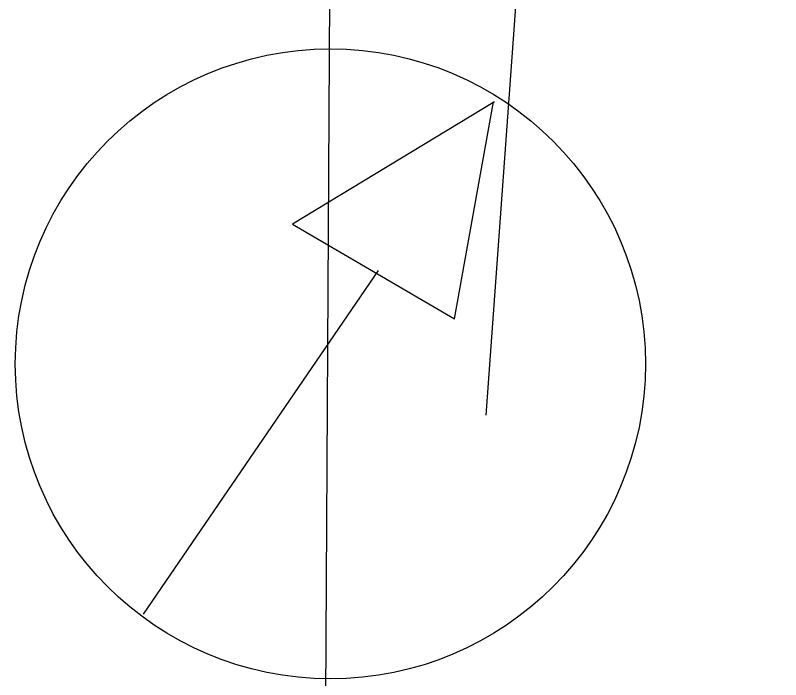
# Model space of a CAD drawing. Header units: millimetres. Extents: x 895788 to 1136524, y -21936 to 400945.
# Drawn here: x 928883 to 929469, y 271404 to 271913 of the extents above; entities that cross this region are included whole.
import ezdxf

# ---------------------------------------------------------------- set-up
doc = ezdxf.new("R2010")
doc.units = ezdxf.units.MM
doc.layers.add('Yaz__Ном._пера__7', color=7, linetype='Continuous', lineweight=30)

msp = doc.modelspace()

# ---------------------------------------------------------------- linework, layer by layer
for p, q in [((929119.576, 271130.535), (929145.387, 275905.148)), ((929250.009, 271846.368), (929095.228, 271752.823)), ((929219.434, 271680.277), (929249.139, 271846.476)), ((929095.228, 271752.823), (929219.434, 271680.277)), ((928981.236, 271454.017), (929161.296, 271717.144))]:
    msp.add_line(p, q)
at = {"lineweight": 30}
msp.add_circle((929124.32, 271645.733), 241.27, dxfattribs=at)
at = {"layer": 'Yaz__Ном._пера__7', "color": 7, "lineweight": 25}
msp.add_line((929469.184, 274735.291), (929243.461, 271606.561), dxfattribs=at)

doc.saveas('drawing.dxf')
